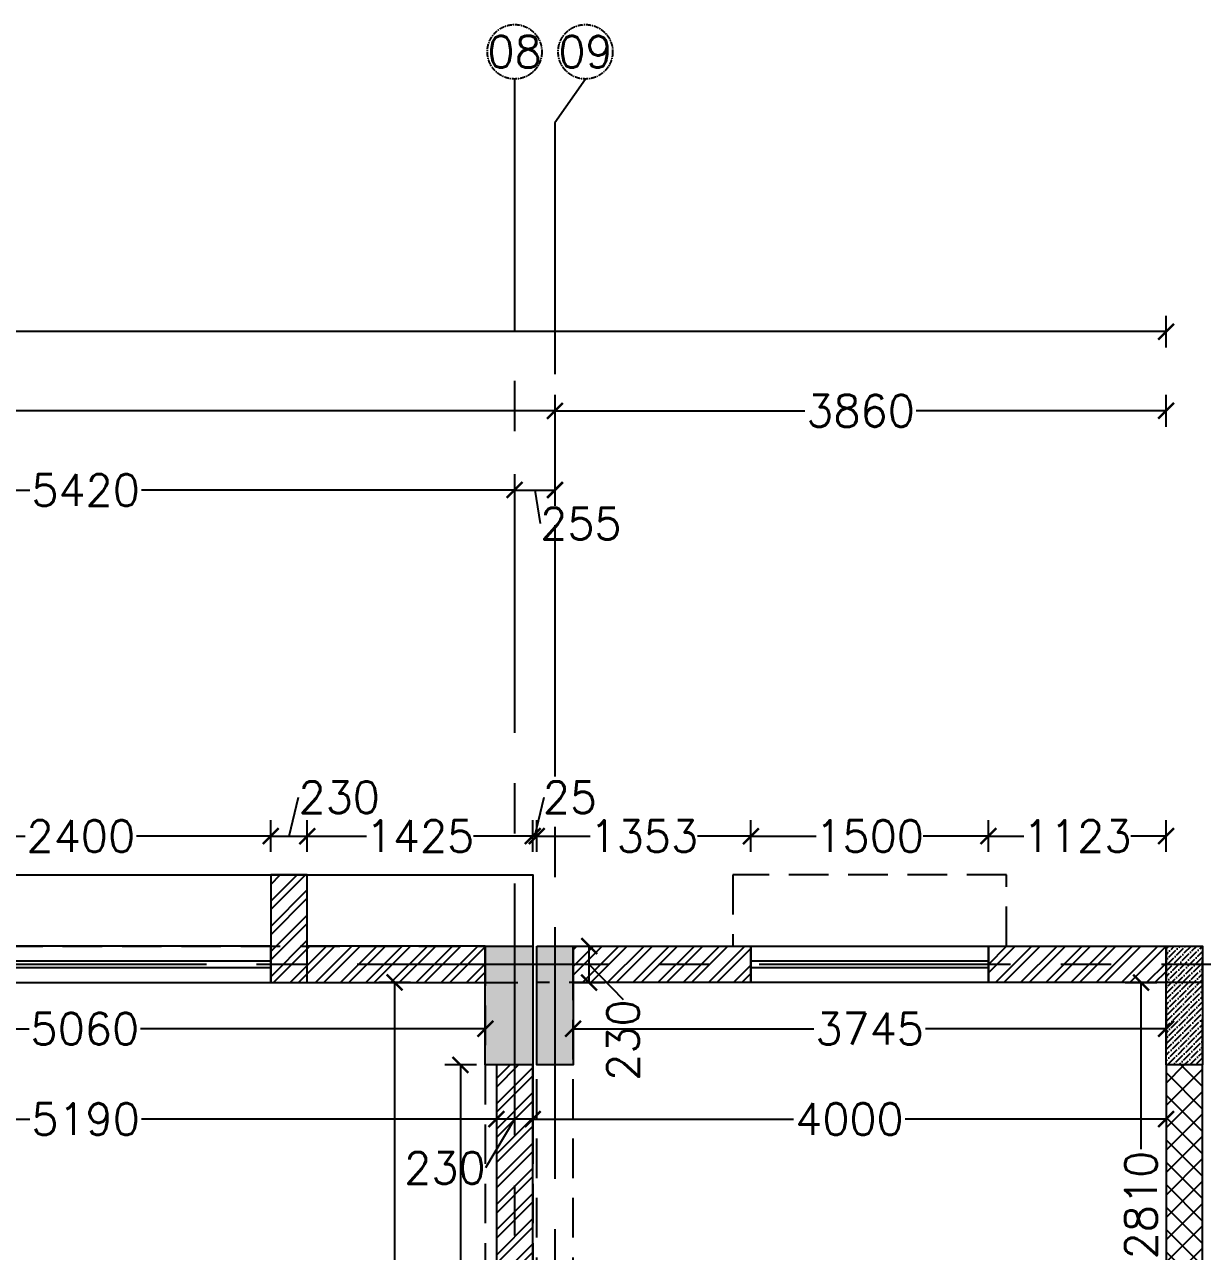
# Model space of a CAD drawing. Header units: millimetres. Extents: x 263680 to 312223, y -3811 to 33868.
# Drawn here: x 295491 to 302932, y 26122 to 33868 of the extents above; entities that cross this region are included whole.
import ezdxf

# ---------------------------------------------------------------- set-up
doc = ezdxf.new("R2010")
doc.units = ezdxf.units.MM
doc.header["$MEASUREMENT"] = 0
doc.header["$PDMODE"] = 35
doc.header["$PDSIZE"] = -0.5
doc.linetypes.add('CENTER', pattern=[50.8, 31.75, -6.35, 6.35, -6.35])
doc.linetypes.add('HIDDEN', pattern=[0.375, 0.25, -0.125])
doc.layers.get('0').update_dxf_attribs({"linetype": 'CONTINUOUS'})
doc.layers.get('Defpoints').update_dxf_attribs({"linetype": 'CONTINUOUS'})
doc.layers.add('A_Dim', color=7, linetype='CONTINUOUS', lineweight=5)
for name, color, linetype in [('Ano_Line_Grid', 4, 'CENTER'), ('Dim_Arc_100', 4, 'CONTINUOUS'), ('Dim_Arc_30', 4, 'CONTINUOUS'), ('Hth_Cut_RCC_Existing', 17, 'CONTINUOUS'), ('Hth_Cut_RCC_Proposed', 205, 'CONTINUOUS'), ('Hth_Cut_Wall_Existing', 96, 'CONTINUOUS'), ('Hth_Cut_Wall_Proposed', 204, 'CONTINUOUS'), ('Pln_Cut_Door & Window', 6, 'CONTINUOUS'), ('Pln_Elv_05', 9, 'CONTINUOUS'), ('Pln_Elv_Dotted', 8, 'HIDDEN'), ('Str_Beams', 8, 'HIDDEN'), ('Str_RCC_Existing', 17, 'CONTINUOUS'), ('Str_RCC_Proposed', 5, 'CONTINUOUS'), ('Txt_Grid', 4, 'CONTINUOUS'), ('Wal_Cut_Existing', 96, 'CONTINUOUS'), ('Wal_Cut_Proposed', 1, 'CONTINUOUS')]:
    doc.layers.add(name, color=color, linetype=linetype)
doc.styles.add('Jwalant', font='romans.shx')
doc.styles.add('MSA_Standard', font='romans.shx')
doc.dimstyles.new('Msa_1_100', dxfattribs={"dimscale": 100, "dimtxt": 2, "dimasz": 1, "dimexe": 1, "dimexo": 0, "dimgap": 0, "dimtad": 0, "dimdec": 0, "dimzin": 0, "dimdsep": 46, "dimtxsty": 'MSA_Standard', "dimblk": 'ARCHTICK', "dimcen": 0.09, "dimclrd": 4, "dimclre": 4, "dimclrt": 6, "dimadec": 0, "dimazin": 0, "dimtfac": 1, "dimtdec": 0, "dimtofl": 0, "dimtmove": 0, "dimatfit": 3, "dimfxl": 0, "dimtolj": 1, "dimtzin": 0, "dimlwd": -1, "dimlwe": -1, "dimarcsym": 0})
pattern_1 = [(45, (-5, 0), (-79.549513, 79.549513), []), (45, (48.03, 0), (-79.549513, 79.549513), [])]

# ---------------------------------------------------------------- blocks, each defined once
blk = doc.blocks.new('Window_W1_1200')
at = {"layer": 'Pln_Cut_Door & Window'}
for points in [[(11680, -230), (11680, 0), (14080, 0), (14080, -230)], [(11680, -95), (14080, -95), (14080, -135), (11680, -135)]]:
    blk.add_lwpolyline(points, close=True, dxfattribs=at)
blk = doc.blocks.new('GRID 1')
at = {"layer": 'Ano_Line_Grid', "ltscale": 50}
for p, q in [((298591.5, 33523.9), (298591.5, -3467.2)), ((299038.8, 33523.9), (298846.5, 33248.1)), ((298846.5, 33248.1), (298846.5, -3191.4)), ((311884.3, 27934.2), (264029.1, 27934.2))]:
    blk.add_line(p, q, dxfattribs=at)
at = {"layer": 'Ano_Line_Grid'}
for centre in [(298591.5, 33695.9), (299038.8, 33695.9)]:
    blk.add_circle(centre, 172, dxfattribs=at)
at = {"layer": 'Txt_Grid', "char_height": 200, "attachment_point": 5, "style": 'Jwalant'}
for s, insert in [('08', (298591.5, 33695.9)), ('09', (299038.8, 33695.9))]:
    blk.add_mtext_dynamic_manual_height_columns(s, width=700.143, gutter_width=1, heights=[0], dxfattribs=dict(at, insert=insert))
blk = doc.blocks.new('W3')
at = {"layer": 'Pln_Cut_Door & Window'}
for points in [[(299956.5, 28049.2), (301456.5, 28049.2), (301456.5, 27819.2), (299956.5, 27819.2)], [(301456.5, 27954.2), (299956.5, 27954.2), (299956.5, 27914.2), (301456.5, 27914.2)]]:
    blk.add_lwpolyline(points, close=True, dxfattribs=at)
blk = doc.blocks.new('EC')
at = {"layer": 'Hth_Cut_RCC_Existing'}
h = blk.add_hatch(dxfattribs=at)
h.set_pattern_fill('ANSI36', color=256, scale=200)
h.set_pattern_definition([(45, (1509.642, -10610.628), (13.2582521, 48.6135912), [62.5, -12.5, 0, -12.5])])
h.paths.add_polyline_path([(225662.8, -107514.6), (225892.8, -107514.6), (225892.8, -108264.6), (225662.8, -108264.6)])
at = {"layer": 'Str_RCC_Existing'}
blk.add_lwpolyline([(225662.8, -107514.6), (225892.8, -107514.6), (225892.8, -108264.6), (225662.8, -108264.6)], close=True, dxfattribs=at)
blk = doc.blocks.new('cl')
at = {"layer": 'Hth_Cut_RCC_Proposed'}
h = blk.add_hatch(color=256, dxfattribs=at)
h.dxf.hatch_style = 1
h.paths.add_polyline_path([(404257.4, 40028.5), (404557.4, 40028.5), (404557.4, 39278.5), (404257.4, 39278.5)])
h = blk.add_hatch(color=256, dxfattribs=at)
h.dxf.hatch_style = 1
h.paths.add_polyline_path([(404812.4, 40028.5), (404582.4, 40028.5), (404582.4, 39278.5), (404812.4, 39278.5)])
at = {"layer": 'Str_RCC_Proposed'}
for points in [[(404257.4, 40028.5), (404557.4, 40028.5), (404557.4, 39278.5), (404257.4, 39278.5)], [(404582.4, 40028.5), (404812.4, 40028.5), (404812.4, 39278.5), (404582.4, 39278.5)]]:
    blk.add_lwpolyline(points, close=True, dxfattribs=at)
blk = doc.blocks.new('_ArchTick')
at = {"linetype": 'ByBlock', "const_width": 0.15}
blk.add_lwpolyline([(-0.5, -0.5), (0.5, 0.5)], dxfattribs=at)
blk = doc.blocks.new('*D3949')
at = {"layer": 'Defpoints', "color": 0, "ltscale": 1000, "transparency": 16777216}
for p in [(24350, 0), (29770, 0), (29770, -2594.9)]:
    blk.add_point(p, dxfattribs=at)
at = {"layer": 'Dim_Arc_100', "color": 4, "ltscale": 1000, "transparency": 16777216}
for p, q in [((24350, -2494.9), (24350, -2694.9)), ((29770, -2494.9), (29770, -2694.9)), ((24350, -2594.9), (26707.6, -2594.9)), ((29770, -2594.9), (27412.4, -2594.9))]:
    blk.add_line(p, q, dxfattribs=at)
at = {"layer": 'Dim_Arc_100', "color": 4, "ltscale": 1000, "transparency": 16777216, "xscale": 100, "yscale": 100, "zscale": 100, "rotation": 180}
blk.add_blockref('_ArchTick', (24350, -2594.9), dxfattribs=at)
at = {"layer": 'Dim_Arc_100', "color": 4, "ltscale": 1000, "transparency": 16777216, "xscale": 100, "yscale": 100, "zscale": 100}
blk.add_blockref('_ArchTick', (29770, -2594.9), dxfattribs=at)
at = {"layer": 'Dim_Arc_100', "color": 6, "ltscale": 1000, "transparency": 16777216, "insert": (27060, -2594.9), "char_height": 200, "attachment_point": 5, "style": 'MSA_Standard'}
blk.add_mtext('\\A1;5420', dxfattribs=at)
blk = doc.blocks.new('*D3950')
at = {"layer": 'Defpoints', "color": 0, "ltscale": 1000, "transparency": 16777216}
for p in [(29770, 0), (30025, -275.8), (30025, -2594.9)]:
    blk.add_point(p, dxfattribs=at)
at = {"layer": 'Dim_Arc_100', "color": 4, "ltscale": 1000, "transparency": 16777216}
for p, q in [((29770, -2494.9), (29770, -2694.9)), ((30025, -2494.9), (30025, -2694.9)), ((29770, -2594.9), (30025, -2594.9)), ((29897.5, -2594.9), (29931.5, -2806.4))]:
    blk.add_line(p, q, dxfattribs=at)
at = {"layer": 'Dim_Arc_100', "color": 4, "ltscale": 1000, "transparency": 16777216, "xscale": 100, "yscale": 100, "zscale": 100, "rotation": 180}
blk.add_blockref('_ArchTick', (29770, -2594.9), dxfattribs=at)
at = {"layer": 'Dim_Arc_100', "color": 4, "ltscale": 1000, "transparency": 16777216, "xscale": 100, "yscale": 100, "zscale": 100}
blk.add_blockref('_ArchTick', (30025, -2594.9), dxfattribs=at)
at = {"layer": 'Dim_Arc_100', "color": 6, "ltscale": 1000, "transparency": 16777216, "insert": (30188.7, -2806.4), "char_height": 200, "attachment_point": 5, "style": 'MSA_Standard'}
blk.add_mtext('\\A1;255', dxfattribs=at)
blk = doc.blocks.new('*D3951')
at = {"layer": 'Defpoints', "color": 0, "ltscale": 1000, "transparency": 16777216}
for p in [(0, 0), (30025, -275.8), (30025, -2094.9)]:
    blk.add_point(p, dxfattribs=at)
at = {"layer": 'Dim_Arc_100', "color": 4, "ltscale": 1000, "transparency": 16777216}
for p, q in [((0, -1994.9), (0, -2194.9)), ((30025, -1994.9), (30025, -2194.9)), ((0, -2094.9), (14564.9, -2094.9)), ((30025, -2094.9), (15460.1, -2094.9))]:
    blk.add_line(p, q, dxfattribs=at)
at = {"layer": 'Dim_Arc_100', "color": 4, "ltscale": 1000, "transparency": 16777216, "xscale": 100, "yscale": 100, "zscale": 100, "rotation": 180}
blk.add_blockref('_ArchTick', (0, -2094.9), dxfattribs=at)
at = {"layer": 'Dim_Arc_100', "color": 4, "ltscale": 1000, "transparency": 16777216, "xscale": 100, "yscale": 100, "zscale": 100}
blk.add_blockref('_ArchTick', (30025, -2094.9), dxfattribs=at)
at = {"layer": 'Dim_Arc_100', "color": 6, "ltscale": 1000, "transparency": 16777216, "insert": (15012.5, -2094.9), "char_height": 200, "attachment_point": 5, "style": 'MSA_Standard'}
blk.add_mtext('\\A1;30025', dxfattribs=at)
blk = doc.blocks.new('*D3952')
at = {"layer": 'Defpoints', "color": 0, "ltscale": 1000, "transparency": 16777216}
for p in [(33885, -1594.9), (33885, -5474.6), (-115, -8657.6, 0)]:
    blk.add_point(p, dxfattribs=at)
at = {"layer": 'Dim_Arc_100', "color": 4, "ltscale": 1000, "transparency": 16777216}
for p, q in [((-115, -1694.9), (-115, -1494.9)), ((33885, -1694.9), (33885, -1494.9)), ((-115, -1594.9), (16437.4, -1594.9)), ((33885, -1594.9), (17332.6, -1594.9))]:
    blk.add_line(p, q, dxfattribs=at)
at = {"layer": 'Dim_Arc_100', "color": 4, "ltscale": 1000, "transparency": 16777216, "xscale": 100, "yscale": 100, "zscale": 100, "rotation": 180}
blk.add_blockref('_ArchTick', (-115, -1594.9), dxfattribs=at)
at = {"layer": 'Dim_Arc_100', "color": 4, "ltscale": 1000, "transparency": 16777216, "xscale": 100, "yscale": 100, "zscale": 100}
blk.add_blockref('_ArchTick', (33885, -1594.9), dxfattribs=at)
at = {"layer": 'Dim_Arc_100', "color": 6, "ltscale": 1000, "transparency": 16777216, "insert": (16885, -1594.9), "char_height": 200, "attachment_point": 5, "style": 'MSA_Standard'}
blk.add_mtext('\\A1;34000', dxfattribs=at)
blk = doc.blocks.new('*D3972')
at = {"layer": 'Defpoints', "color": 0, "ltscale": 1000, "transparency": 16777216}
for p in [(24525, -5704.6), (29585, -5704.6), (29585, -5995.9)]:
    blk.add_point(p, dxfattribs=at)
at = {"layer": 'Dim_Arc_100', "color": 4, "ltscale": 1000, "transparency": 16777216}
for p, q in [((24525, -5895.9), (24525, -6095.9)), ((29585, -5895.9), (29585, -6095.9)), ((24525, -5995.9), (26702.6, -5995.9)), ((29585, -5995.9), (27407.4, -5995.9))]:
    blk.add_line(p, q, dxfattribs=at)
at = {"layer": 'Dim_Arc_100', "color": 4, "ltscale": 1000, "transparency": 16777216, "xscale": 100, "yscale": 100, "zscale": 100, "rotation": 180}
blk.add_blockref('_ArchTick', (24525, -5995.9), dxfattribs=at)
at = {"layer": 'Dim_Arc_100', "color": 4, "ltscale": 1000, "transparency": 16777216, "xscale": 100, "yscale": 100, "zscale": 100}
blk.add_blockref('_ArchTick', (29585, -5995.9), dxfattribs=at)
at = {"layer": 'Dim_Arc_100', "color": 6, "ltscale": 1000, "transparency": 16777216, "insert": (27055, -5995.9), "char_height": 200, "attachment_point": 5, "style": 'MSA_Standard'}
blk.add_mtext('\\A1;5060', dxfattribs=at)
blk = doc.blocks.new('*D3973')
at = {"layer": 'Defpoints', "color": 0, "ltscale": 1000, "transparency": 16777216}
for p in [(29885, -6309.8), (33885, -6309.8), (33885, -6566.5)]:
    blk.add_point(p, dxfattribs=at)
at = {"layer": 'Dim_Arc_100', "color": 4, "ltscale": 1000, "transparency": 16777216}
for p, q in [((29885, -6466.5), (29885, -6666.5)), ((33885, -6466.5), (33885, -6666.5)), ((29885, -6566.5), (31532.6, -6566.5)), ((33885, -6566.5), (32237.4, -6566.5))]:
    blk.add_line(p, q, dxfattribs=at)
at = {"layer": 'Dim_Arc_100', "color": 4, "ltscale": 1000, "transparency": 16777216, "xscale": 100, "yscale": 100, "zscale": 100, "rotation": 180}
blk.add_blockref('_ArchTick', (29885, -6566.5), dxfattribs=at)
at = {"layer": 'Dim_Arc_100', "color": 4, "ltscale": 1000, "transparency": 16777216, "xscale": 100, "yscale": 100, "zscale": 100}
blk.add_blockref('_ArchTick', (33885, -6566.5), dxfattribs=at)
at = {"layer": 'Dim_Arc_100', "color": 6, "ltscale": 1000, "transparency": 16777216, "insert": (31885, -6566.5), "char_height": 200, "attachment_point": 5, "style": 'MSA_Standard'}
blk.add_mtext('\\A1;4000', dxfattribs=at)
blk = doc.blocks.new('*D3974')
at = {"layer": 'Defpoints', "color": 0, "ltscale": 1000, "transparency": 16777216}
for p in [(30140, -5704.6), (30140, -8514.6), (33726.6, -8514.6)]:
    blk.add_point(p, dxfattribs=at)
at = {"layer": 'Dim_Arc_100', "color": 4, "ltscale": 1000, "transparency": 16777216}
for p, q in [((33626.6, -5704.6), (33826.6, -5704.6)), ((33726.6, -5704.6), (33726.6, -6757.3)), ((33726.6, -8514.6), (33726.6, -7462)), ((33626.6, -8514.6), (33826.6, -8514.6))]:
    blk.add_line(p, q, dxfattribs=at)
at = {"layer": 'Dim_Arc_100', "color": 4, "ltscale": 1000, "transparency": 16777216, "xscale": 100, "yscale": 100, "zscale": 100}
for p, rotation in [((33726.6, -5704.6), 90), ((33726.6, -8514.6), 270)]:
    blk.add_blockref('_ArchTick', p, dxfattribs=dict(at, rotation=rotation))
at = {"layer": 'Dim_Arc_100', "color": 6, "ltscale": 1000, "transparency": 16777216, "insert": (33726.6, -7109.6), "char_height": 200, "attachment_point": 5, "rotation": 90, "style": 'MSA_Standard'}
blk.add_mtext('\\A1;2810', dxfattribs=at)
blk = doc.blocks.new('*D3982')
at = {"layer": 'Defpoints', "color": 0, "ltscale": 1000, "transparency": 16777216}
for p in [(29655, -6224.6), (29885, -6309.8), (29655, -6566.5)]:
    blk.add_point(p, dxfattribs=at)
at = {"layer": 'Dim_Arc_100', "color": 4, "ltscale": 1000, "transparency": 16777216}
for p, q in [((29655, -6466.5), (29655, -6666.5)), ((29885, -6466.5), (29885, -6666.5)), ((29770, -6566.5), (29586.9, -6874.4)), ((29885, -6566.5), (29655, -6566.5))]:
    blk.add_line(p, q, dxfattribs=at)
at = {"layer": 'Dim_Arc_100', "color": 4, "ltscale": 1000, "transparency": 16777216, "xscale": 100, "yscale": 100, "zscale": 100, "rotation": 180}
blk.add_blockref('_ArchTick', (29655, -6566.5), dxfattribs=at)
at = {"layer": 'Dim_Arc_100', "color": 4, "ltscale": 1000, "transparency": 16777216, "xscale": 100, "yscale": 100, "zscale": 100}
blk.add_blockref('_ArchTick', (29885, -6566.5), dxfattribs=at)
at = {"layer": 'Dim_Arc_100', "color": 6, "ltscale": 1000, "transparency": 16777216, "insert": (29329.7, -6874.4), "char_height": 200, "attachment_point": 5, "style": 'MSA_Standard'}
blk.add_mtext('\\A1;230', dxfattribs=at)
blk = doc.blocks.new('*D3984')
at = {"layer": 'Defpoints', "color": 0, "ltscale": 1000, "transparency": 16777216}
for p in [(29655, -6224.6), (29428.6, -13139.6), (29655, -13139.6)]:
    blk.add_point(p, dxfattribs=at)
at = {"layer": 'Dim_Arc_100', "color": 4, "ltscale": 1000, "transparency": 16777216}
for p, q in [((29528.6, -6224.6), (29328.6, -6224.6)), ((29428.6, -6224.6), (29428.6, -9334.5)), ((29428.6, -13139.6), (29428.6, -10029.8)), ((29528.6, -13139.6), (29328.6, -13139.6))]:
    blk.add_line(p, q, dxfattribs=at)
at = {"layer": 'Dim_Arc_100', "color": 4, "ltscale": 1000, "transparency": 16777216, "xscale": 100, "yscale": 100, "zscale": 100}
for p, rotation in [((29428.6, -6224.6), 90), ((29428.6, -13139.6), 270)]:
    blk.add_blockref('_ArchTick', p, dxfattribs=dict(at, rotation=rotation))
at = {"layer": 'Dim_Arc_100', "color": 6, "ltscale": 1000, "transparency": 16777216, "insert": (29428.6, -9682.1), "char_height": 200, "attachment_point": 5, "rotation": 90, "style": 'MSA_Standard'}
blk.add_mtext('\\A1;6915', dxfattribs=at)
blk = doc.blocks.new('*D3988')
at = {"layer": 'Defpoints', "color": 0, "ltscale": 1000, "transparency": 16777216}
for p in [(23346.3, -5024.6), (29885, -5024.6), (29885, -5474.6)]:
    blk.add_point(p, dxfattribs=at)
at = {"layer": 'Dim_Arc_100', "color": 4, "ltscale": 1000, "transparency": 16777216}
for p, q in [((23346.3, -5024.6), (23346.3, -4924.6)), ((23446.3, -5024.6), (23246.3, -5024.6)), ((23346.3, -5474.6), (23346.3, -5024.6)), ((23446.3, -5474.6), (23246.3, -5474.6))]:
    blk.add_line(p, q, dxfattribs=at)
at = {"layer": 'Dim_Arc_100', "color": 4, "ltscale": 1000, "transparency": 16777216, "xscale": 100, "yscale": 100, "zscale": 100}
for p, rotation in [((23346.3, -5024.6), 90), ((23346.3, -5474.6), 270)]:
    blk.add_blockref('_ArchTick', p, dxfattribs=dict(at, rotation=rotation))
at = {"layer": 'Dim_Arc_100', "color": 6, "ltscale": 1000, "transparency": 16777216, "insert": (23346.3, -4667.5), "char_height": 200, "attachment_point": 5, "rotation": 90, "style": 'MSA_Standard'}
blk.add_mtext('\\A1;450', dxfattribs=at)
blk = doc.blocks.new('*D3924')
at = {"layer": 'Defpoints', "color": 0, "ltscale": 1000, "transparency": 16777216}
for p in [(30025, -275.8), (33885, -2094.9), (33885, -5474.6)]:
    blk.add_point(p, dxfattribs=at)
at = {"layer": 'Dim_Arc_100', "color": 4, "ltscale": 1000, "transparency": 16777216}
for p, q in [((30025, -1994.9), (30025, -2194.9)), ((33885, -2194.9), (33885, -1994.9)), ((30025, -2094.9), (31602.6, -2094.9)), ((33885, -2094.9), (32307.4, -2094.9))]:
    blk.add_line(p, q, dxfattribs=at)
at = {"layer": 'Dim_Arc_100', "color": 4, "ltscale": 1000, "transparency": 16777216, "xscale": 100, "yscale": 100, "zscale": 100, "rotation": 180}
blk.add_blockref('_ArchTick', (30025, -2094.9), dxfattribs=at)
at = {"layer": 'Dim_Arc_100', "color": 4, "ltscale": 1000, "transparency": 16777216, "xscale": 100, "yscale": 100, "zscale": 100}
blk.add_blockref('_ArchTick', (33885, -2094.9), dxfattribs=at)
at = {"layer": 'Dim_Arc_100', "color": 6, "ltscale": 1000, "transparency": 16777216, "insert": (31955, -2094.9), "char_height": 200, "attachment_point": 5, "style": 'MSA_Standard'}
blk.add_mtext('\\A1;3860', dxfattribs=at)
blk = doc.blocks.new('*D3883')
at = {"layer": 'Defpoints', "color": 0, "ltscale": 1000, "transparency": 16777216}
for p in [(28230, -4780.1), (25830, -5024.6), (28230, -5024.6)]:
    blk.add_point(p, dxfattribs=at)
at = {"layer": 'Dim_Arc_100', "color": 4, "ltscale": 1000, "transparency": 16777216}
for p, q in [((25830, -4880.1), (25830, -4680.1)), ((28230, -4880.1), (28230, -4680.1)), ((25830, -4780.1), (26677.6, -4780.1)), ((28230, -4780.1), (27382.4, -4780.1))]:
    blk.add_line(p, q, dxfattribs=at)
at = {"layer": 'Dim_Arc_100', "color": 4, "ltscale": 1000, "transparency": 16777216, "xscale": 100, "yscale": 100, "zscale": 100, "rotation": 180}
blk.add_blockref('_ArchTick', (25830, -4780.1), dxfattribs=at)
at = {"layer": 'Dim_Arc_100', "color": 4, "ltscale": 1000, "transparency": 16777216, "xscale": 100, "yscale": 100, "zscale": 100}
blk.add_blockref('_ArchTick', (28230, -4780.1), dxfattribs=at)
at = {"layer": 'Dim_Arc_100', "color": 6, "ltscale": 1000, "transparency": 16777216, "insert": (27030, -4780.1), "char_height": 200, "attachment_point": 5, "style": 'MSA_Standard'}
blk.add_mtext('\\A1;2400', dxfattribs=at)
blk = doc.blocks.new('*D3884')
at = {"layer": 'Defpoints', "color": 0, "ltscale": 1000, "transparency": 16777216}
for p in [(28460, -4780.1), (28230, -5024.6), (28460, -5024.6)]:
    blk.add_point(p, dxfattribs=at)
at = {"layer": 'Dim_Arc_100', "color": 4, "ltscale": 1000, "transparency": 16777216}
for p, q in [((28345, -4780.1), (28405, -4534.7)), ((28230, -4880.1), (28230, -4680.1)), ((28460, -4880.1), (28460, -4680.1)), ((28230, -4780.1), (28460, -4780.1))]:
    blk.add_line(p, q, dxfattribs=at)
at = {"layer": 'Dim_Arc_100', "color": 4, "ltscale": 1000, "transparency": 16777216, "xscale": 100, "yscale": 100, "zscale": 100, "rotation": 180}
blk.add_blockref('_ArchTick', (28230, -4780.1), dxfattribs=at)
at = {"layer": 'Dim_Arc_100', "color": 4, "ltscale": 1000, "transparency": 16777216, "xscale": 100, "yscale": 100, "zscale": 100}
blk.add_blockref('_ArchTick', (28460, -4780.1), dxfattribs=at)
at = {"layer": 'Dim_Arc_100', "color": 6, "ltscale": 1000, "transparency": 16777216, "insert": (28662.1, -4534.7), "char_height": 200, "attachment_point": 5, "style": 'MSA_Standard'}
blk.add_mtext('\\A1;230', dxfattribs=at)
blk = doc.blocks.new('*D3885')
at = {"layer": 'Defpoints', "color": 0, "ltscale": 1000, "transparency": 16777216}
for p in [(29885, -4780.1), (28460, -5024.6), (29885, -5474.6)]:
    blk.add_point(p, dxfattribs=at)
at = {"layer": 'Dim_Arc_100', "color": 4, "ltscale": 1000, "transparency": 16777216}
for p, q in [((28460, -4880.1), (28460, -4680.1)), ((29885, -4880.1), (29885, -4680.1)), ((28460, -4780.1), (28834.4, -4780.1)), ((29885, -4780.1), (29510.6, -4780.1))]:
    blk.add_line(p, q, dxfattribs=at)
at = {"layer": 'Dim_Arc_100', "color": 4, "ltscale": 1000, "transparency": 16777216, "xscale": 100, "yscale": 100, "zscale": 100, "rotation": 180}
blk.add_blockref('_ArchTick', (28460, -4780.1), dxfattribs=at)
at = {"layer": 'Dim_Arc_100', "color": 4, "ltscale": 1000, "transparency": 16777216, "xscale": 100, "yscale": 100, "zscale": 100}
blk.add_blockref('_ArchTick', (29885, -4780.1), dxfattribs=at)
at = {"layer": 'Dim_Arc_100', "color": 6, "ltscale": 1000, "transparency": 16777216, "insert": (29172.5, -4780.1), "char_height": 200, "attachment_point": 5, "style": 'MSA_Standard'}
blk.add_mtext('\\A1;1425', dxfattribs=at)
blk = doc.blocks.new('*D3886')
at = {"layer": 'Defpoints', "color": 0, "ltscale": 1000, "transparency": 16777216}
for p in [(29655, -6224.6), (24465, -6324.6), (29655, -6566.5)]:
    blk.add_point(p, dxfattribs=at)
at = {"layer": 'Dim_Arc_100', "color": 4, "ltscale": 1000, "transparency": 16777216}
for p, q in [((24465, -6466.5), (24465, -6666.5)), ((29655, -6466.5), (29655, -6666.5)), ((24465, -6566.5), (26707.6, -6566.5)), ((29655, -6566.5), (27412.4, -6566.5))]:
    blk.add_line(p, q, dxfattribs=at)
at = {"layer": 'Dim_Arc_100', "color": 4, "ltscale": 1000, "transparency": 16777216, "xscale": 100, "yscale": 100, "zscale": 100, "rotation": 180}
blk.add_blockref('_ArchTick', (24465, -6566.5), dxfattribs=at)
at = {"layer": 'Dim_Arc_100', "color": 4, "ltscale": 1000, "transparency": 16777216, "xscale": 100, "yscale": 100, "zscale": 100}
blk.add_blockref('_ArchTick', (29655, -6566.5), dxfattribs=at)
at = {"layer": 'Dim_Arc_100', "color": 6, "ltscale": 1000, "transparency": 16777216, "insert": (27060, -6566.5), "char_height": 200, "attachment_point": 5, "style": 'MSA_Standard'}
blk.add_mtext('\\A1;5190', dxfattribs=at)
blk = doc.blocks.new('*D3887')
at = {"layer": 'Defpoints', "color": 0, "ltscale": 1000, "transparency": 16777216}
for p in [(29011.9, -5704.6), (29585, -5704.6), (29585, -13659.6, 0)]:
    blk.add_point(p, dxfattribs=at)
at = {"layer": 'Dim_Arc_100', "color": 4, "ltscale": 1000, "transparency": 16777216}
for p, q in [((29111.9, -5704.6), (28911.9, -5704.6)), ((29011.9, -5704.6), (29011.9, -9329.8)), ((29011.9, -13659.6), (29011.9, -10034.5)), ((29111.9, -13659.6), (28911.9, -13659.6))]:
    blk.add_line(p, q, dxfattribs=at)
at = {"layer": 'Dim_Arc_100', "color": 4, "ltscale": 1000, "transparency": 16777216, "xscale": 100, "yscale": 100, "zscale": 100}
for p, rotation in [((29011.9, -5704.6), 90), ((29011.9, -13659.6), 270)]:
    blk.add_blockref('_ArchTick', p, dxfattribs=dict(at, rotation=rotation))
at = {"layer": 'Dim_Arc_100', "color": 6, "ltscale": 1000, "transparency": 16777216, "insert": (29011.9, -9682.1), "char_height": 200, "attachment_point": 5, "rotation": 90, "style": 'MSA_Standard'}
blk.add_mtext('\\A1;7955', dxfattribs=at)
blk = doc.blocks.new('*D3890')
at = {"layer": 'Defpoints', "color": 0, "ltscale": 1000, "transparency": 16777216}
for p in [(31262.5, -4780.1), (29910, -5474.6), (31262.5, -5474.6)]:
    blk.add_point(p, dxfattribs=at)
at = {"layer": 'Dim_Arc_100', "color": 4, "ltscale": 1000, "transparency": 16777216}
for p, q in [((29910, -4880.1), (29910, -4680.1)), ((31262.5, -4880.1), (31262.5, -4680.1)), ((29910, -4780.1), (30248.2, -4780.1)), ((31262.5, -4780.1), (30924.3, -4780.1))]:
    blk.add_line(p, q, dxfattribs=at)
at = {"layer": 'Dim_Arc_100', "color": 4, "ltscale": 1000, "transparency": 16777216, "xscale": 100, "yscale": 100, "zscale": 100, "rotation": 180}
blk.add_blockref('_ArchTick', (29910, -4780.1), dxfattribs=at)
at = {"layer": 'Dim_Arc_100', "color": 4, "ltscale": 1000, "transparency": 16777216, "xscale": 100, "yscale": 100, "zscale": 100}
blk.add_blockref('_ArchTick', (31262.5, -4780.1), dxfattribs=at)
at = {"layer": 'Dim_Arc_100', "color": 6, "ltscale": 1000, "transparency": 16777216, "insert": (30586.2, -4780.1), "char_height": 200, "attachment_point": 5, "style": 'MSA_Standard'}
blk.add_mtext('\\A1;1353', dxfattribs=at)
blk = doc.blocks.new('*D3891')
at = {"layer": 'Defpoints', "color": 0, "ltscale": 1000, "transparency": 16777216}
for p in [(29885, -4780.1), (29885, -4780.1), (29910, -5474.6)]:
    blk.add_point(p, dxfattribs=at)
at = {"layer": 'Dim_Arc_100', "color": 4, "ltscale": 1000, "transparency": 16777216}
for p, q in [((29897.5, -4780.1), (29957.5, -4534.7)), ((29885, -4780.1), (29885, -4680.1)), ((29910, -4880.1), (29910, -4680.1)), ((29910, -4780.1), (29885, -4780.1))]:
    blk.add_line(p, q, dxfattribs=at)
at = {"layer": 'Dim_Arc_100', "color": 4, "ltscale": 1000, "transparency": 16777216, "xscale": 100, "yscale": 100, "zscale": 100, "rotation": 180}
blk.add_blockref('_ArchTick', (29885, -4780.1), dxfattribs=at)
at = {"layer": 'Dim_Arc_100', "color": 4, "ltscale": 1000, "transparency": 16777216, "xscale": 100, "yscale": 100, "zscale": 100}
blk.add_blockref('_ArchTick', (29910, -4780.1), dxfattribs=at)
at = {"layer": 'Dim_Arc_100', "color": 6, "ltscale": 1000, "transparency": 16777216, "insert": (30119.4, -4534.7), "char_height": 200, "attachment_point": 5, "style": 'MSA_Standard'}
blk.add_mtext('\\A1;25', dxfattribs=at)
blk = doc.blocks.new('*D3892')
at = {"layer": 'Defpoints', "color": 0, "ltscale": 1000, "transparency": 16777216}
for p in [(32762.5, -4780.1), (31262.5, -5474.6), (32762.5, -5474.6)]:
    blk.add_point(p, dxfattribs=at)
at = {"layer": 'Dim_Arc_100', "color": 4, "ltscale": 1000, "transparency": 16777216}
for p, q in [((31262.5, -4880.1), (31262.5, -4680.1)), ((32762.5, -4880.1), (32762.5, -4680.1)), ((31262.5, -4780.1), (31674.4, -4780.1)), ((32762.5, -4780.1), (32350.6, -4780.1))]:
    blk.add_line(p, q, dxfattribs=at)
at = {"layer": 'Dim_Arc_100', "color": 4, "ltscale": 1000, "transparency": 16777216, "xscale": 100, "yscale": 100, "zscale": 100, "rotation": 180}
blk.add_blockref('_ArchTick', (31262.5, -4780.1), dxfattribs=at)
at = {"layer": 'Dim_Arc_100', "color": 4, "ltscale": 1000, "transparency": 16777216, "xscale": 100, "yscale": 100, "zscale": 100}
blk.add_blockref('_ArchTick', (32762.5, -4780.1), dxfattribs=at)
at = {"layer": 'Dim_Arc_100', "color": 6, "ltscale": 1000, "transparency": 16777216, "insert": (32012.5, -4780.1), "char_height": 200, "attachment_point": 5, "style": 'MSA_Standard'}
blk.add_mtext('\\A1;1500', dxfattribs=at)
blk = doc.blocks.new('*D3893')
at = {"layer": 'Defpoints', "color": 0, "ltscale": 1000, "transparency": 16777216}
for p in [(33885, -4780.1), (32762.5, -5474.6), (33885, -5474.6)]:
    blk.add_point(p, dxfattribs=at)
at = {"layer": 'Dim_Arc_100', "color": 4, "ltscale": 1000, "transparency": 16777216}
for p, q in [((32762.5, -4880.1), (32762.5, -4680.1)), ((33885, -4880.1), (33885, -4680.1)), ((32762.5, -4780.1), (32985.7, -4780.1)), ((33885, -4780.1), (33661.8, -4780.1))]:
    blk.add_line(p, q, dxfattribs=at)
at = {"layer": 'Dim_Arc_100', "color": 4, "ltscale": 1000, "transparency": 16777216, "xscale": 100, "yscale": 100, "zscale": 100, "rotation": 180}
blk.add_blockref('_ArchTick', (32762.5, -4780.1), dxfattribs=at)
at = {"layer": 'Dim_Arc_100', "color": 4, "ltscale": 1000, "transparency": 16777216, "xscale": 100, "yscale": 100, "zscale": 100}
blk.add_blockref('_ArchTick', (33885, -4780.1), dxfattribs=at)
at = {"layer": 'Dim_Arc_100', "color": 6, "ltscale": 1000, "transparency": 16777216, "insert": (33323.7, -4780.1), "char_height": 200, "attachment_point": 5, "style": 'MSA_Standard'}
blk.add_mtext('\\A1;1123', dxfattribs=at)
blk = doc.blocks.new('*D3894')
at = {"layer": 'Defpoints', "color": 0, "ltscale": 1000, "transparency": 16777216}
for p in [(30140, -5704.6), (33885, -5704.6), (30140, -5995.9)]:
    blk.add_point(p, dxfattribs=at)
at = {"layer": 'Dim_Arc_100', "color": 4, "ltscale": 1000, "transparency": 16777216}
for p, q in [((30140, -5895.9), (30140, -6095.9)), ((33885, -5895.9), (33885, -6095.9)), ((30140, -5995.9), (31660.1, -5995.9)), ((33885, -5995.9), (32364.9, -5995.9))]:
    blk.add_line(p, q, dxfattribs=at)
at = {"layer": 'Dim_Arc_100', "color": 4, "ltscale": 1000, "transparency": 16777216, "xscale": 100, "yscale": 100, "zscale": 100, "rotation": 180}
blk.add_blockref('_ArchTick', (30140, -5995.9), dxfattribs=at)
at = {"layer": 'Dim_Arc_100', "color": 4, "ltscale": 1000, "transparency": 16777216, "xscale": 100, "yscale": 100, "zscale": 100}
blk.add_blockref('_ArchTick', (33885, -5995.9), dxfattribs=at)
at = {"layer": 'Dim_Arc_100', "color": 6, "ltscale": 1000, "transparency": 16777216, "insert": (32012.5, -5995.9), "char_height": 200, "attachment_point": 5, "style": 'MSA_Standard'}
blk.add_mtext('\\A1;3745', dxfattribs=at)
blk = doc.blocks.new('*D3859')
at = {"layer": 'Defpoints', "color": 0, "ltscale": 1000, "transparency": 16777216}
for p in [(30140, -5474.6, 0), (30240.9, -5474.6), (30140, -5704.6)]:
    blk.add_point(p, dxfattribs=at)
at = {"layer": 'Dim_Arc_100', "color": 4, "ltscale": 1000, "transparency": 16777216}
for p, q in [((30140.9, -5474.6), (30340.9, -5474.6)), ((30240.9, -5704.6), (30240.9, -5474.6)), ((30240.9, -5589.6), (30454.8, -5810.9)), ((30140.9, -5704.6), (30340.9, -5704.6))]:
    blk.add_line(p, q, dxfattribs=at)
at = {"layer": 'Dim_Arc_100', "color": 4, "ltscale": 1000, "transparency": 16777216, "xscale": 100, "yscale": 100, "zscale": 100}
for p, rotation in [((30240.9, -5474.6), 90), ((30240.9, -5704.6), 270)]:
    blk.add_blockref('_ArchTick', p, dxfattribs=dict(at, rotation=rotation))
at = {"layer": 'Dim_Arc_100', "color": 6, "ltscale": 1000, "transparency": 16777216, "insert": (30454.8, -6068), "char_height": 200, "attachment_point": 5, "rotation": 90, "style": 'MSA_Standard'}
blk.add_mtext('\\A1;230', dxfattribs=at)
blk = doc.blocks.new('str beams')
at = {"layer": 'Str_Beams', "ltscale": 1000}
for p, q in [((297046.5, 28569.2), (297046.5, 27889.2)), ((297276.5, 28569.2), (297046.5, 28569.2)), ((297276.5, 27889.2), (297276.5, 28569.2)), ((271731.5, 28119.2), (298701.5, 28119.2)), ((298401.5, 28119.2), (298401.5, 19704.2)), ((298701.5, 28119.2), (298701.5, 19704.2)), ((298726.5, 28119.2), (302931.5, 28119.2)), ((298726.5, 17654.2), (298726.5, 28119.2)), ((298956.5, 17654.2), (298956.5, 28119.2)), ((302701.5, 28119.2), (302701.5, 17654.2)), ((302931.5, 17654.2), (302931.5, 28119.2)), ((271731.5, 27889.2), (298701.5, 27889.2)), ((302931.5, 27889.2), (298726.5, 27889.2))]:
    blk.add_line(p, q, dxfattribs=at)
blk = doc.blocks.new('Dimensions')
at = {"layer": 'Dim_Arc_100', "ltscale": 1000}
for base, p1, p2, picture, middle in [((30025, -2094.9), (0, 0), (30025, -275.8), '*D3951', (15012.5, -2094.9)), ((33885, -2094.9), (30025, -275.8), (33885, -5474.6), '*D3924', (31955, -2094.9)), ((33885, -1594.9), (-115, -8657.6, 0), (33885, -5474.6), '*D3952', (16885, -1594.9)), ((31262.5, -4780.0977367), (29910, -5474.64731), (31262.5, -5474.64731), '*D3890', (30586.25, -4780.0977367)), ((30140, -5995.9), (33885, -5704.6), (30140, -5704.6), '*D3894', (32012.5, -5995.9)), ((33885, -6566.5), (29885, -6309.8), (33885, -6309.8), '*D3973', (31885, -6566.5))]:
    dim = blk.add_linear_dim(base=base, p1=p1, p2=p2, dimstyle='Msa_1_100', dxfattribs=at)
    dim.commit()
    dim.dimension.update_dxf_attribs({"geometry": picture, "text_midpoint": middle})
for base, p1, p2, picture, middle in [((29770, -2594.9), (24350, 0), (29770, 0), '*D3949', (27060, -2594.9)), ((28230, -4780.1), (25830, -5024.6), (28230, -5024.6), '*D3883', (27030, -4780.1)), ((29885, -4780.1), (28460, -5024.6), (29885, -5474.6), '*D3885', (29172.5, -4780.1)), ((32762.5, -4780.1), (31262.5, -5474.6), (32762.5, -5474.6), '*D3892', (32012.5, -4780.1)), ((33885, -4780.0977367), (32762.5, -5474.64731), (33885, -5474.64731), '*D3893', (33323.75, -4780.0977367)), ((29585, -5995.9), (24525, -5704.6), (29585, -5704.6), '*D3972', (27055, -5995.9)), ((29655, -6566.5), (24465, -6324.6), (29655, -6224.6), '*D3886', (27060, -6566.5))]:
    dim = blk.add_linear_dim(base=base, p1=p1, p2=p2, dimstyle='Msa_1_100', override={"dimtmove": 1}, dxfattribs=at)
    dim.commit()
    dim.dimension.update_dxf_attribs({"geometry": picture, "text_midpoint": middle})
for base, p1, p2, picture, middle in [((30025, -2594.9), (29770, 0), (30025, -275.8), '*D3950', (29931.5, -2806.4)), ((28460, -4780.1), (28230, -5024.6), (28460, -5024.6), '*D3884', (28405, -4534.7)), ((29885, -4780.1), (29910, -5474.6), (29885, -4780.1), '*D3891', (29957.5, -4534.7)), ((29655, -6566.5), (29885, -6309.8), (29655, -6224.6), '*D3982', (29586.9, -6874.4))]:
    dim = blk.add_linear_dim(base=base, p1=p1, p2=p2, dimstyle='Msa_1_100', override={"dimtmove": 1}, dxfattribs=at)
    dim.commit()
    dim.dimension.update_dxf_attribs({"geometry": picture, "text_midpoint": middle, "dimtype": 128})
for base, p1, p2, picture, middle in [((23346.3, -5024.6), (29885, -5474.6), (29885, -5024.6), '*D3988', (23346.3, -4667.5)), ((29011.9, -5704.6), (29585, -13659.6, 0), (29585, -5704.6), '*D3887', (29011.9, -9682.1)), ((33726.6, -8514.6), (30140, -5704.6), (30140, -8514.6), '*D3974', (33726.6, -7109.6)), ((29428.6, -13139.6), (29655, -6224.6), (29655, -13139.6), '*D3984', (29428.6, -9682.1))]:
    dim = blk.add_linear_dim(base=base, p1=p1, p2=p2, angle=90, dimstyle='Msa_1_100', dxfattribs=at)
    dim.commit()
    dim.dimension.update_dxf_attribs({"geometry": picture, "text_midpoint": middle})
dim = blk.add_linear_dim(base=(30240.9, -5474.6, 0), p1=(30140, -5704.6, 0), p2=(30140, -5474.6, 0), angle=90, dimstyle='Msa_1_100', override={"dimtmove": 1}, dxfattribs=at)
dim.commit()
dim.dimension.update_dxf_attribs({"geometry": '*D3859', "text_midpoint": (30454.8, -5810.9, 0), "dimtype": 128})

msp = doc.modelspace()

# ---------------------------------------------------------------- hatches: boundary and pattern name
at = {"layer": 'Hth_Cut_Wall_Existing'}
h = msp.add_hatch(dxfattribs=at)
h.set_pattern_fill('ANSI37', color=256, scale=800)
h.set_pattern_definition([(45, (302875.8, 20995.17), (-70.7107, 70.7107), []), (135, (302875.8, 20995.17), (-70.7107, -70.7107), [])])
h.paths.add_polyline_path([(302931.5, 21409.2), (302701.5, 21409.2), (302701.5, 20384.2), (302931.5, 20384.2)])
h.paths.add_polyline_path([(304991.5, 21409.2), (304761.5, 21409.2), (304761.5, 20384.2), (304991.5, 20384.2)])
h.paths.add_polyline_path([(302931.5, 27299.2), (302701.5, 27299.2), (302701.5, 21409.2), (303301.5, 21409.2), (303301.5, 21639.2), (302931.5, 21639.2), (302931.5, 24039.2), (304761.5, 24039.2), (304761.5, 21639.2), (304391.5, 21639.2), (304391.5, 21409.2), (304991.5, 21409.2), (304991.5, 26399.2), (304761.5, 26399.2), (304761.5, 24269.2), (302931.5, 24269.2)])
at = {"layer": 'Hth_Cut_Wall_Proposed', "ltscale": 10}
h = msp.add_hatch(dxfattribs=at)
h.set_pattern_fill('ANSI32', color=256, scale=300)
h.set_pattern_definition(pattern_1)
h.paths.add_polyline_path([(298401.5, 28049.2), (297276.5, 28049.2), (297276.5, 28499.2), (297046.5, 28499.2), (297046.5, 28049.2), (297046.5, 27819.2), (298401.5, 27819.2)])
h = msp.add_hatch(dxfattribs=at)
h.set_pattern_fill('ANSI32', color=256, scale=300)
h.set_pattern_definition([(45, (250, -1e-10), (-79.549513, 79.549513), []), (45, (303.03, -1e-10), (-79.549513, 79.549513), [])])
h.paths.add_polyline_path([(298956.5, 28049.2), (300079, 28049.2), (300079, 27819.2), (298956.5, 27819.2)])
h = msp.add_hatch(dxfattribs=at)
h.set_pattern_fill('ANSI32', color=256, scale=300)
h.set_pattern_definition(pattern_1)
h.paths.add_polyline_path([(301579, 28049.2), (302701.5, 28049.2), (302701.5, 27819.2), (301579, 27819.2)])
h = msp.add_hatch(dxfattribs=at)
h.set_pattern_fill('ANSI32', color=256, scale=300)
h.set_pattern_definition(pattern_1)
h.paths.add_polyline_path([(298701.5, 27299.2), (298471.5, 27299.2), (298471.5, 20384.2), (298701.5, 20384.2)])

# ---------------------------------------------------------------- linework, layer by layer
at = {"layer": 'Pln_Elv_05', "ltscale": 1000}
msp.add_lwpolyline([(271281.5, 24866.2), (271281.5, 28499.2), (298701.5, 28499.2), (298701.5, 28049.2)], dxfattribs=at)
at = {"layer": 'Pln_Elv_Dotted', "ltscale": 1000}
msp.add_line((272913.5, 28499.2), (297414.5, 28499.2), dxfattribs=at)
msp.add_lwpolyline([(299964, 28049.2), (301694, 28049.2), (301694, 28499.2), (299964, 28499.2)], close=True, dxfattribs=at)
at = {"layer": 'Wal_Cut_Existing'}
msp.add_lwpolyline([(304991.5, 20384.2), (304991.5, 20384.2), (304991.5, 26399.2), (304761.5, 26399.2), (304761.5, 24269.2), (302931.5, 24269.2), (302931.5, 27299.2), (302701.5, 27299.2), (302701.5, 20384.2), (302701.5, 20384.2), (302701.5, 20384.2)], dxfattribs=at)
at = {"layer": 'Wal_Cut_Proposed'}
for points in [[(297046.5, 28499.2), (297046.5, 27819.2), (298401.5, 27819.2), (298401.5, 28049.2), (297276.5, 28049.2), (297276.5, 28499.2)], [(298956.5, 28049.2), (300079, 28049.2), (300079, 27819.2), (298956.5, 27819.2)], [(301579, 28049.2), (302701.5, 28049.2), (302701.5, 27819.2), (301579, 27819.2)], [(298471.5, 20384.2), (298701.5, 20384.2), (298701.5, 27299.2), (298471.5, 27299.2)]]:
    msp.add_lwpolyline(points, close=True, dxfattribs=at)

# ---------------------------------------------------------------- block references
at = {"layer": 'A_Dim'}
msp.add_blockref('EC', (77038.7, 135563.8), dxfattribs=at)
at = {"layer": 'Dim_Arc_100'}
for name, p in [('GRID 1', (-5, 0)), ('Dimensions', (268816.5, 33523.9))]:
    msp.add_blockref(name, p, dxfattribs=at)
at = {"layer": 'Dim_Arc_30'}
msp.add_blockref('cl', (-105855.9, -11979.3), dxfattribs=at)
at = {"layer": 'Pln_Cut_Door & Window', "xscale": -1}
msp.add_blockref('Window_W1_1200', (308726.5, 28049.2), dxfattribs=at)
at = {"layer": 'Pln_Cut_Door & Window'}
msp.add_blockref('W3', (122.5, 0), dxfattribs=at)
at = {"layer": 'Str_Beams', "ltscale": 1900}
msp.add_blockref('str beams', (0, -70, 0), dxfattribs=at)

doc.saveas('drawing.dxf')
